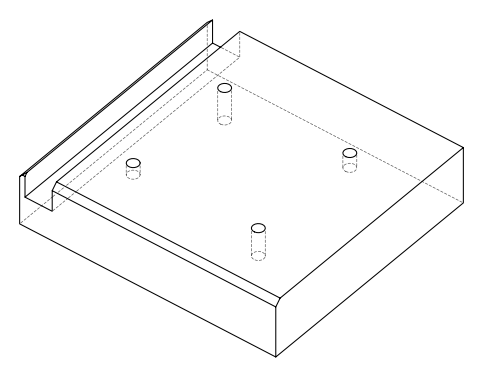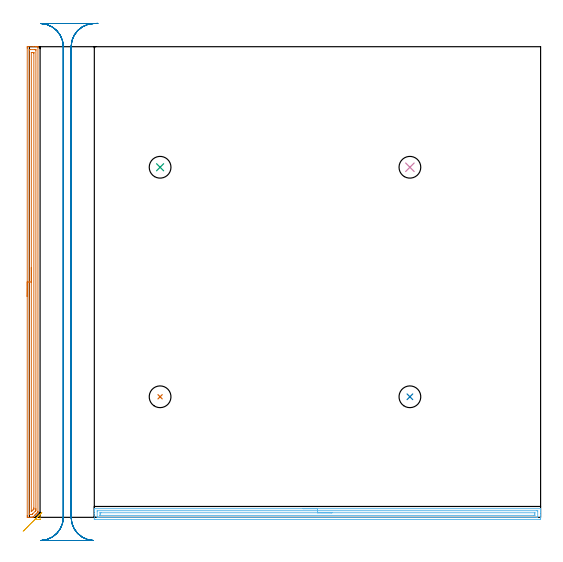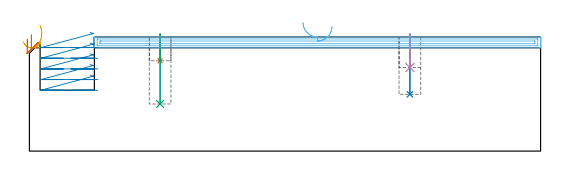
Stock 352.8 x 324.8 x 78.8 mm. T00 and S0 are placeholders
(PLAN: 8 operations, 2 tool changes, 25 min)
(1 INDEXABLE_INSERT_DRILL_BLIND_HOLE_FROM_SOLID | STEP1POCKET | UGT0302_001 | 0.08 min | 2912 mm3)
(2 INDEXABLE_INSERT_DRILL_BLIND_HOLE_FROM_SOLID_1 | STEP1POCKET_1 | UGT0302_001 | 0.17 min | 6985 mm3)
(3 INDEXABLE_INSERT_DRILL_BLIND_HOLE_FROM_SOLID_2 | STEP1POCKET_2 | UGT0302_001 | 0.19 min | 8166 mm3)
(4 INDEXABLE_INSERT_DRILL_BLIND_HOLE_FROM_SOLID_3 | STEP1POCKET_3 | UGT0302_001 | 0.09 min | 3721 mm3)
(5 AREA_MILL | FG_CHAMFER_SURFACE | UGT0205_001 | 0.19 min | 326 mm3)
(6 AREA_MILL_1 | FG_CHAMFER_SURFACE_1 | UGT0205_001 | 7.6 min | 8798 mm3)
(7 AREA_MILL_2 | FG_CHAMFER_SURFACE_2 | UGT0205_001 | 7.98 min | 20505 mm3)
(8 MILL_RECTANGULAR_SLOT | SLOT_RECTANGULAR | UGT0201_004 | Follow Part, ap 8, ae 75% | 8.71 min | 444469 mm3)
(TOOL UGT0302_001 | Indexable Insert Drill 15mm | D15 PA180 FL50 Z2)
(TOOL UGT0205_001 | Chamfer Mill 20 x 3 x 45 deg. | D20 FL50 Z2)
(TOOL UGT0201_004 | End Mill 32 mm | D32 FL53 Z6)
(OP 1 INDEXABLE_INSERT_DRILL_BLIND_HOLE_FROM_SOLID)
G17 G21 G94 G90
T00 M6
G54
G17 G0 G90 X90.2 Y83.2 S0 M3
G43 Z88.8 H0
G94 G81 G98 Z62.3 F250. R80.8
G80
M5
M2
(OP 2 INDEXABLE_INSERT_DRILL_BLIND_HOLE_FROM_SOLID_1)
G17 G21 G94 G90
T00 M6
G54
G17 G0 G90 X262.6 Y83.2 S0 M3
G43 Z88.8 H0
G94 G81 G98 Z39.2 F250. R80.8
G80
M5
M2
(OP 3 INDEXABLE_INSERT_DRILL_BLIND_HOLE_FROM_SOLID_2)
G17 G21 G94 G90
T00 M6
G54
G17 G0 G90 X90.2 Y241.6 S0 M3
G43 Z88.8 H0
G94 G81 G98 Z32.5 F250. R80.8
G80
M5
M2
(OP 4 INDEXABLE_INSERT_DRILL_BLIND_HOLE_FROM_SOLID_3)
G17 G21 G94 G90
T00 M6
G54
G17 G0 G90 X262.6 Y241.6 S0 M3
G43 Z88.8 H0
G94 G81 G98 Z57.7 F250. R80.8
G80
M5
M2
(OP 5 AREA_MILL)
G17 G21 G94 G90
T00 M6
G54
G17 G0 G90 X-4.32 Y-9.647 S1061 M3
G43 Z88.8 H0
Z75.438
G94 G1 X-3.943 Y-9.27 Z74.747 F250.
X-3.526 Y-8.851 Z74.106
X-3.071 Y-8.395 Z73.518
X-2.581 Y-7.904 Z72.989
X-2.061 Y-7.382 Z72.522
X-1.514 Y-6.833 Z72.121
X-0.944 Y-6.262 Z71.789
X-0.356 Y-5.672 Z71.529
X0.246 Y-5.069 Z71.343
X0.857 Y-4.456 Z71.231
X1.472 Y-3.839 Z71.195
X2.088 Y-3.222 Z71.236
X2.698 Y-2.609 Z71.352
X3.299 Y-2.007 Z71.543
X3.886 Y-1.418 Z71.807
X4.455 Y-0.848 Z72.143
X5. Y-0.301 Z72.548
X5.519 Y0.219 Z73.019
X6.042 Y0.742 Z73.541
X7.232 Y1.932 Z74.73
X7.329 Y1.946 Z74.746
X7.366 Y1.95 Z74.75
X7.383 Y1.949 Z74.748
X7.39 Y1.947 Z74.746
X7.4 Y1.916 Z74.715
X7.399 Y-1.492 Z71.307
X7.366 Y-1.495 Z71.305
X7.161 Y-1.5 Z71.3
X3.864
X3.834 Y-1.499
X3.818 Y-1.494 Z71.304
X3.834 Y-1.467 Z71.331
X3.874 Y-1.425 Z71.373
X3.921 Y-1.378 Z71.42
X4.717 Y-0.582 Z72.216
X5.519 Y0.219 Z73.019
X6.007 Y0.709 Z73.551
X6.46 Y1.163 Z74.143
X6.875 Y1.579 Z74.787
X7.248 Y1.954 Z75.481
X7.578 Y2.284 Z76.218
X7.861 Y2.568 Z76.993
X8.095 Y2.803 Z77.799
X8.279 Y2.987 Z78.632
X8.411 Y3.119 Z79.484
X8.49 Y3.199 Z80.35
X8.515 Y3.224 Z81.221
X8.486 Y3.195 Z82.093
X8.404 Y3.113 Z82.957
X8.27 Y2.978 Z83.808
X8.083 Y2.791 Z84.64
X7.846 Y2.553 Z85.445
X7.56 Y2.266 Z86.218
X7.227 Y1.933 Z86.952
G0 Z88.8
M5
M2
(OP 6 AREA_MILL_1)
G17 G21 G94 G90
T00 M6
G54
G17 G0 G90 X188.8 Y6. S1061 M3
G43 Z88.8 H0
G94 G1 X188.838 Z87.928 F250.
X188.952 Z87.063
X189.141 Z86.212
X189.403 Z85.38
X189.737 Z84.574
X190.14 Z83.8
X190.609 Z83.064
X191.14 Z82.372
X191.729 Z81.729
X192.372 Z81.139
X193.064 Z80.608
X193.8 Z80.14
X194.574 Z79.737
X195.38 Z79.403
X196.212 Z79.141
X197.064 Z78.952
X197.928 Z78.838
X198.8 Z78.8
X352.621
X352.79 Y6.004 Z78.795
X352.793 Y5.931 Z78.722
X352.8 Y5.488 Z78.288
Y5.219 Z78.019
Y4.484 Z77.279
Y3.223 Z76.02
Y1.803 Z74.599
Y1.173 Z73.969
Y-0.615 Z72.182
X352.798 Y-0.878 Z71.919
X352.793 Y-1.492 Z71.306
X352.785 Y-1.493 Z71.304
X352.169 Y-1.5 Z71.3
X45.431
X44.815 Y-1.493 Z71.304
X44.807 Y-1.492 Z71.306
X44.8 Y-0.878 Z71.919
Y2.697 Z75.492
Y4.117 Z76.913
Y4.484 Z77.279
Y5.219 Z78.019
Y5.488 Z78.288
X44.803 Y5.929 Z78.721
X44.806 Y5.975 Z78.766
X44.81 Y6.004 Z78.795
X44.979 Y6. Z78.8
X198.8
Y4.586 Z77.386
X350.38
X350.482 Y4.585 Z77.385
X350.685 Y4.579 Z77.379
X350.791 Y4.574 Z77.374
X350.795 Y4.544 Z77.344
X350.798 Y4.484 Z77.284
X350.8 Y4.065 Z76.865
X350.799 Y0.492 Z73.292
X350.79 Y0.016 Z72.816
X350.778 Y-0.079 Z72.721
X350.584 Y-0.084 Z72.716
X350.482 Y-0.085 Z72.715
X47.22 Y-0.086 Z72.714
X47.118 Y-0.085 Z72.715
X46.915 Y-0.079 Z72.721
X46.809 Y-0.074 Z72.726
X46.805 Y-0.044 Z72.756
X46.802 Y0.016 Z72.816
X46.8 Y0.435 Z73.235
X46.801 Y4.008 Z76.808
X46.81 Y4.484 Z77.284
X46.822 Y4.579 Z77.379
X47.016 Y4.584 Z77.384
X47.118 Y4.585 Z77.385
X198.8 Y4.586 Z77.386
Y3.171 Z75.971
X348.592
X348.75 Y3.17 Z75.97
X348.776 Y3.168 Z75.968
X348.784 Y3.166 Z75.966
X348.79 Y3.153 Z75.953
X348.796 Y3.043 Z75.843
X348.799 Y2.905 Z75.705
Y1.596 Z74.396
X348.793 Y1.387 Z74.187
X348.79 Y1.335 Z74.135
X348.769 Y1.333 Z74.133
X348.711 Y1.33 Z74.13
X348.592 Y1.329 Z74.129
X348.173 Y1.328 Z74.128
X49.008 Y1.329 Z74.129
X48.85 Y1.33 Z74.13
X48.824 Y1.332 Z74.132
X48.816 Y1.334 Z74.134
X48.81 Y1.347 Z74.147
X48.804 Y1.457 Z74.257
X48.801 Y1.595 Z74.395
Y2.904 Z75.704
X48.807 Y3.113 Z75.913
X48.81 Y3.165 Z75.965
X48.831 Y3.167 Z75.967
X48.89 Y3.17 Z75.97
X49.008 Y3.171 Z75.971
X49.428
X198.8
X199.672 Z76.01
X200.537 Z76.123
X201.388 Z76.312
X202.22 Z76.575
X203.026 Z76.908
X203.8 Z77.311
X204.536 Z77.78
X205.228 Z78.311
X205.871 Z78.9
X206.46 Z79.544
X206.992 Z80.236
X207.46 Z80.971
X207.863 Z81.745
X208.197 Z82.551
X208.459 Z83.383
X208.648 Z84.235
X208.762 Z85.1
X208.8 Z85.971
G0 Z88.8
M5
M2
(OP 7 AREA_MILL_2)
G17 G21 G94 G90
T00 M6
G54
G17 G0 G90 X-1.5 Y152.4 S1061 M3
G43 Z88.8 H0
Z77.5
G94 G1 Y152.438 Z76.629 F250.
Y152.552 Z75.764
Y152.741 Z74.912
Y153.003 Z74.08
Y153.337 Z73.274
Y153.74 Z72.5
Y154.209 Z71.764
Y154.74 Z71.072
Y155.329 Z70.429
Y155.972 Z69.84
Y156.664 Z69.309
Y157.4 Z68.84
Y158.174 Z68.437
Y158.98 Z68.103
Y159.812 Z67.841
Y160.664 Z67.652
Y161.528 Z67.538
Y162.4 Z67.5
Y323.866
X-1.499 Y324.176 Z67.501
X-1.494 Y324.754 Z67.504
X-1.491 Y324.792 Z67.506
X-0.918 Y324.8 Z68.079
X2.645 Z71.64
X4.074 Z73.07
X4.427 Z73.422
X5.134 Z74.133
X5.438 Z74.438
X5.848 Y324.793 Z74.839
X5.897 Y324.79 Z74.888
X5.9 Y324.623 Z74.9
X5.895 Y3.735 Z74.894
X5.897 Y3.646 Z74.892
X5.885 Y3.594 Z74.878
X5.865 Y3.563 Z74.859
X5.832 Y3.53 Z74.828
X5.475 Y3.174 Z74.472
X5.318 Y3.015 Z74.313
X5.16 Y2.859 Z74.158
X5.031 Y2.73 Z74.029
X4.872 Y2.57 Z73.867
X4.713 Y2.412 Z73.711
X4.587 Y2.286 Z73.585
X4.427 Y2.124 Z73.422
X4.266 Y1.965 Z73.264
X4.143 Y1.842 Z73.141
X3.982 Y1.679 Z72.976
X3.819 Y1.518 Z72.817
X3.699 Y1.398 Z72.697
X3.536 Y1.234 Z72.531
X2.924 Y0.624 Z71.924
X2.645 Y0.343 Z71.64
X2.478 Y0.177 Z71.476
X2.31 Y0.009 Z71.307
X2.3 Y0.004 Z71.298
X2.292 Y0. Z71.29
X2.246 Z71.246
X1.571 Z70.57
X0.864 Z69.859
X-0.38 Z68.617
X-0.918 Y0.001 Z68.077
X-1.164 Y0.003 Z67.831
X-1.491 Y0.008 Z67.505
X-1.493 Y0.047 Z67.503
X-1.499 Y0.624 Z67.501
X-1.5 Y1.208 Z67.5
Y162.4
X-0.086 Z68.914
X-0.085 Y322.447 Z68.915
X-0.084 Y322.506 Z68.916
X-0.08 Y322.624 Z68.92
X-0.072 Y322.79 Z68.928
X-0.027 Y322.792 Z68.973
X0.455 Y322.799 Z69.455
X3.536 Y322.8 Z72.536
X4.018 Y322.799 Z73.018
X4.427 Y322.792 Z73.427
X4.479 Y322.79 Z73.479
X4.486 Y322.388 Z73.486
X4.48 Y5.933 Z73.48
X4.477 Y5.093 Z73.477
X4.475 Y5.045 Z73.475
X4.427 Y4.589 Z73.427
X4.236 Y4.391 Z73.236
X4.049 Y4.199 Z73.049
X2.262 Y2.412 Z71.262
X2.006 Y2.159 Z71.006
X1.921 Y2.078 Z70.921
X1.854 Y2.015 Z70.854
X1.755 Y2.01 Z70.755
X1.272 Y2.002 Z70.272
X0.864 Y2.001 Z69.864
X0.382 Y2.002 Z69.382
X-0.027 Y2.008 Z68.973
X-0.079 Y2.01 Z68.921
X-0.086 Y2.412 Z68.914
Y162.4
X1.328 Z70.328
X1.329 Y320.708 Z70.329
X1.331 Y320.761 Z70.331
X1.333 Y320.785 Z70.333
X1.335 Y320.79 Z70.335
X1.358 Y320.793 Z70.358
X1.557 Y320.799 Z70.557
X2.645 Z71.645
X2.844 Y320.796 Z71.844
X2.976 Y320.791 Z71.976
X3.065 Y320.785 Z72.065
X3.067 Y320.743 Z72.067
X3.069 Y320.601 Z72.069
X3.071 Y320.174 Z72.071
X3.066 Y6.459 Z72.066
X3.064 Y5.987 Z72.064
X3.062 Y5.776 Z72.062
X3.059 Y5.675 Z72.059
X3.01 Y5.621 Z72.01
X2.645 Y5.246 Z71.645
X2.57 Y5.169 Z71.57
X1.599 Y4.199 Z70.599
X1.495 Y4.103 Z70.495
X1.393 Y4.01 Z70.393
X1.357 Y4.009 Z70.357
X1.339 Y4.01 Z70.339
X1.335 Y4.03 Z70.335
X1.331 Y4.119 Z70.331
X1.329 Y4.199 Z70.329
Y4.402
X1.328 Y4.627 Z70.328
Y162.4
Y163.272 Z70.367
Y164.137 Z70.48
Y164.988 Z70.669
Y165.82 Z70.932
Y166.626 Z71.265
Y167.4 Z71.668
Y168.136 Z72.137
Y168.828 Z72.668
Y169.471 Z73.257
Y170.06 Z73.901
Y170.592 Z74.593
Y171.06 Z75.328
Y171.463 Z76.102
Y171.797 Z76.908
Y172.059 Z77.74
Y172.248 Z78.592
Y172.362 Z79.457
Y172.4 Z80.328
G0 Z88.8
M5
M2
(OP 8 MILL_RECTANGULAR_SLOT)
G17 G21 G94 G90
T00 M6
G54
G17 G0 G90 X41.869 Y340.8 S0 M3
G43 Z88.8 H0
Z81.8
G94 G1 X44.234 Z81.166 F250.
Y340.79 Z81.164
Y340.8 Z81.161
X7.966 Z71.443
Y340.79 Z71.44
G2 X23.4 Y324.8 R16. F500.
G1 Y0.
G2 X8.379 Y-15.97 R16.
G1 Y-16.
X43.821
Y-15.97
G2 X28.8 Y0. R16.
G1 Y324.8
G2 X44.234 Y340.79 R16.
G1 X47.233 Y340.896 F250.
G0 X41.869 Y340.8 Z74.44
G1 X44.234 Z73.806
Y340.79 Z73.804
Y340.8 Z73.801
X7.966 Z64.083
Y340.79 Z64.08
G2 X23.4 Y324.8 R16. F500.
G1 Y0.
G2 X7.966 Y-15.99 R16.
G1 Y-16.
X44.234
Y-15.99
G2 X28.8 Y0. R16.
G1 Y324.8
G2 X44.234 Y340.79 R16.
G1 X47.233 Y340.896 F250.
G0 X41.869 Y340.8 Z67.08
G1 X44.234 Z66.446
Y340.79 Z66.444
Y340.8 Z66.441
X7.966 Z56.723
Y340.79 Z56.72
G2 X23.4 Y324.8 R16. F500.
G1 Y0.
G2 X7.966 Y-15.99 R16.
G1 Y-16.
X44.234
Y-15.99
G2 X28.8 Y0. R16.
G1 Y324.8
G2 X44.234 Y340.79 R16.
G1 X47.233 Y340.896 F250.
G0 X41.869 Y340.8 Z59.72
G1 X44.234 Z59.086
Y340.79 Z59.084
Y340.8 Z59.081
X7.966 Z49.363
Y340.79 Z49.36
G2 X23.4 Y324.8 R16. F500.
G1 Y0.
G2 X7.966 Y-15.99 R16.
G1 Y-16.
X44.234
Y-15.99
G2 X28.8 Y0. R16.
G1 Y324.8
G2 X44.234 Y340.79 R16.
G1 X47.233 Y340.896 F250.
G0 X41.869 Y340.8 Z52.36
G1 X44.234 Z51.726
Y340.79 Z51.724
Y340.8 Z51.721
X7.966 Z42.003
Y340.79 Z42.
G2 X23.4 Y324.8 R16. F500.
G1 Y0.
G2 X7.966 Y-15.99 R16.
G1 Y-16.
X44.234
Y-15.99
G2 X28.8 Y0. R16.
G1 Y324.8
G2 X44.234 Y340.79 R16.
G1 X47.233 Y340.896 F250.
G0 Z88.8
M5
M2
